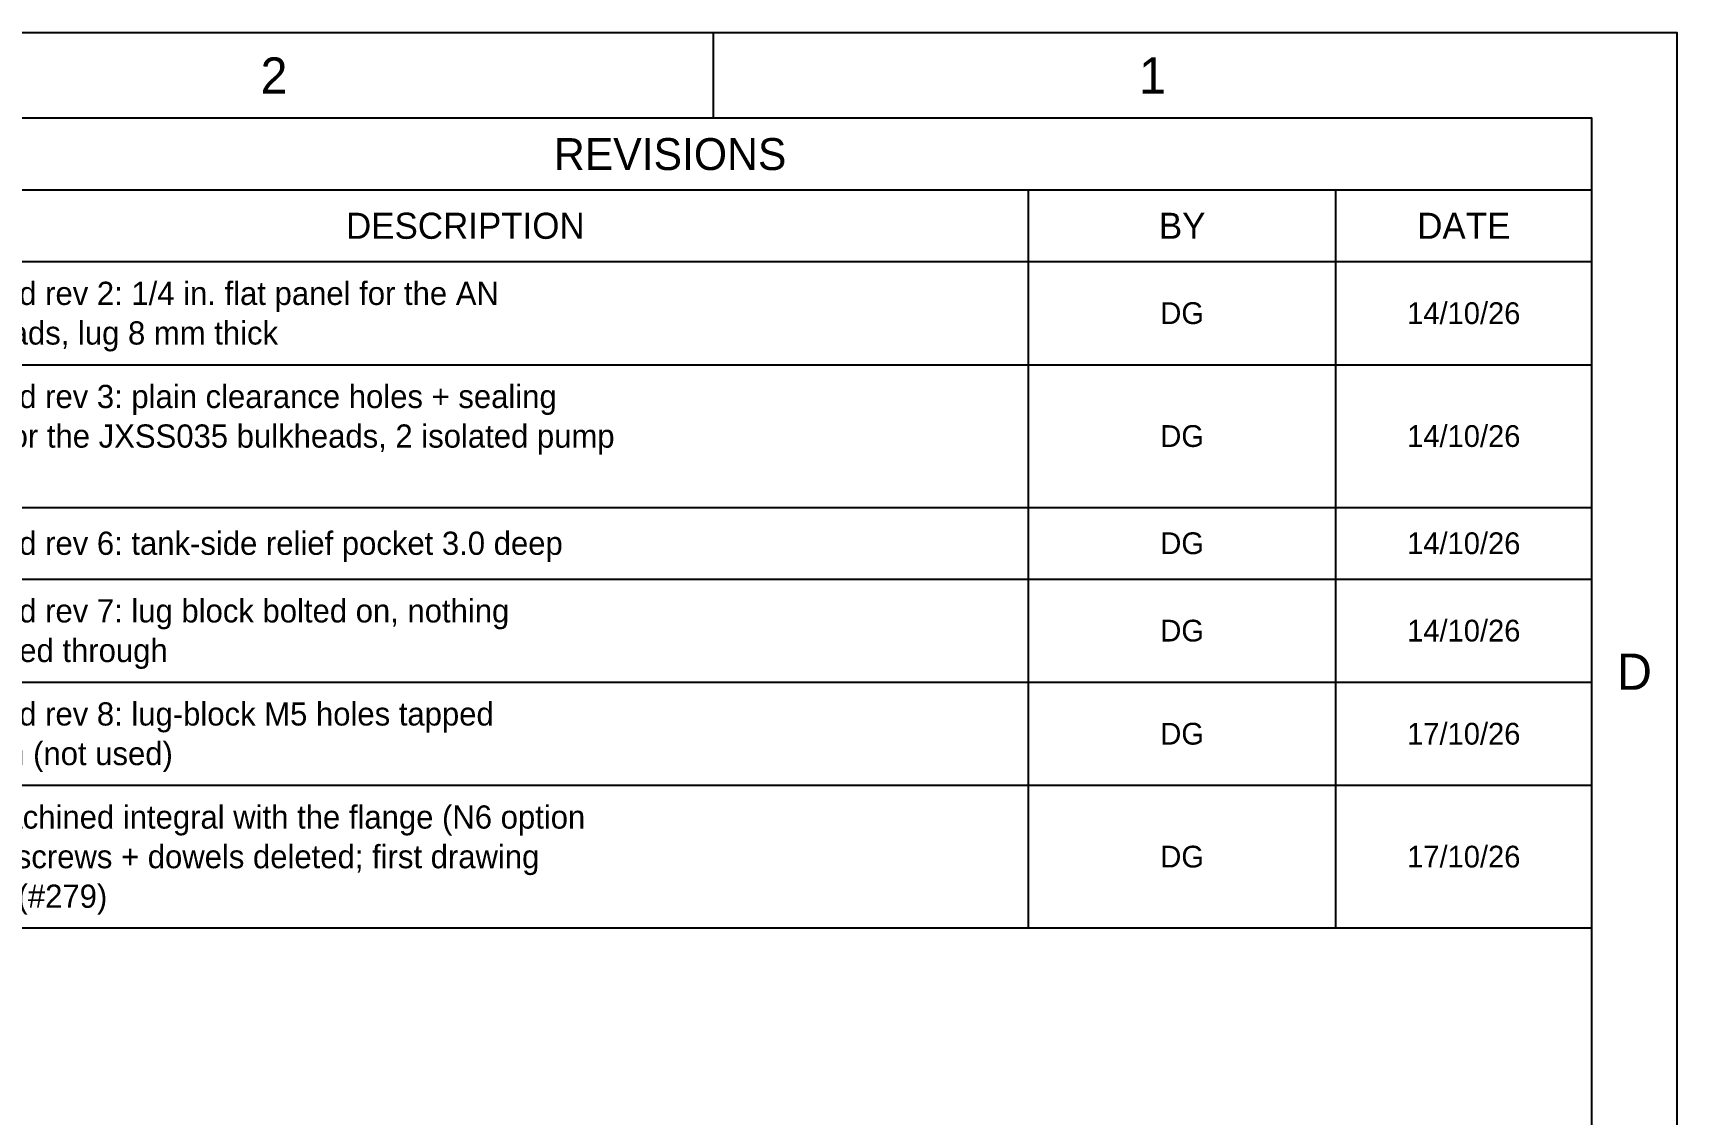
# Model space of a CAD drawing. Header units: millimetres. Extents: x 5 to 427, y 5 to 274.
# Drawn here: x 330.5 to 426.8, y 211.1 to 274.4 of the extents above; entities that cross this region are included whole.
import ezdxf
from ezdxf.enums import TextEntityAlignment as Align

# ---------------------------------------------------------------- set-up
doc = ezdxf.new("R2010")
doc.units = ezdxf.units.MM
for name, color, linetype in [('BORDER', 7, 'CONTINUOUS'), ('TEXT', 7, 'Continuous'), ('THIN', 7, 'CONTINUOUS'), ('TITLE', 7, 'CONTINUOUS')]:
    doc.layers.add(name, color=color, linetype=linetype)

msp = doc.modelspace()

# ---------------------------------------------------------------- linework, layer by layer
at = {"layer": 'BORDER'}
msp.add_lwpolyline([(10, 10), (421.8, 10), (421.8, 269.4), (10, 269.4)], close=True, dxfattribs=at)
at = {"layer": 'THIN'}
msp.add_lwpolyline([(5, 5), (426.8, 5), (426.8, 274.4), (5, 274.4)], close=True, dxfattribs=at)
for points in [[(370.325, 274.4), (370.325, 269.4)], [(313.8, 265.2), (421.8, 265.2)], [(388.8, 221.96), (388.8, 265.2)], [(406.8, 221.96), (406.8, 265.2)], [(313.8, 261), (421.8, 261)], [(313.8, 254.96), (421.8, 254.96)], [(313.8, 246.6), (421.8, 246.6)], [(313.8, 242.4), (421.8, 242.4)], [(313.8, 236.36), (421.8, 236.36)], [(313.8, 230.32), (421.8, 230.32)]]:
    msp.add_lwpolyline(points, dxfattribs=at)
at = {"layer": 'TITLE'}
msp.add_lwpolyline([(313.8, 221.96), (421.8, 221.96), (421.8, 269.4), (313.8, 269.4)], close=True, dxfattribs=at)

# ---------------------------------------------------------------- texts
at = {"layer": 'TEXT'}
for s, height, p in [('2', 2.125, (344.588, 271.9)), ('1', 2.125, (396.062, 271.9)), ('REVISIONS', 1.87, (367.8, 267.3)), ('DESCRIPTION', 1.53, (355.8, 263.1)), ('BY', 1.53, (397.8, 263.1)), ('DATE', 1.53, (414.3, 263.1)), ('DG', 1.275, (397.8, 257.98)), ('14/10/26', 1.275, (414.3, 257.98)), ('14/10/26', 1.275, (414.3, 250.78)), ('DG', 1.275, (397.8, 250.78)), ('DG', 1.275, (397.8, 244.5)), ('14/10/26', 1.275, (414.3, 244.5)), ('DG', 1.275, (397.8, 239.38)), ('14/10/26', 1.275, (414.3, 239.38)), ('D', 2.125, (424.3, 236.975)), ('DG', 1.275, (397.8, 233.34)), ('17/10/26', 1.275, (414.3, 233.34)), ('DG', 1.275, (397.8, 226.14)), ('17/10/26', 1.275, (414.3, 226.14))]:
    msp.add_text(s, height=height, dxfattribs=at).set_placement(p, align=Align.MIDDLE_CENTER)
for s, p in [('Fairsolid rev 2: 1/4 in. flat panel for the AN', (323.8, 259.14)), ('bulkheads, lug 8 mm thick', (323.8, 256.82)), ('Fairsolid rev 3: plain clearance holes + sealing', (323.8, 253.1)), ('faces for the JXSS035 bulkheads, 2 isolated pump', (323.8, 250.78)), ('Fairsolid rev 6: tank-side relief pocket 3.0 deep', (323.8, 244.5)), ('Fairsolid rev 7: lug block bolted on, nothing', (323.8, 240.54)), ('machined through', (323.8, 238.22)), ('Fairsolid rev 8: lug-block M5 holes tapped', (323.8, 234.5)), ('through (not used)', (323.8, 232.18)), ('Lug machined integral with the flange (N6 option', (323.8, 228.46)), ('2), M5 screws + dowels deleted; first drawing', (323.8, 226.14)), ('issued (#279)', (323.8, 223.82))]:
    msp.add_text(s, height=1.36, dxfattribs=at).set_placement(p, align=Align.MIDDLE_LEFT)

doc.saveas('drawing.dxf')
